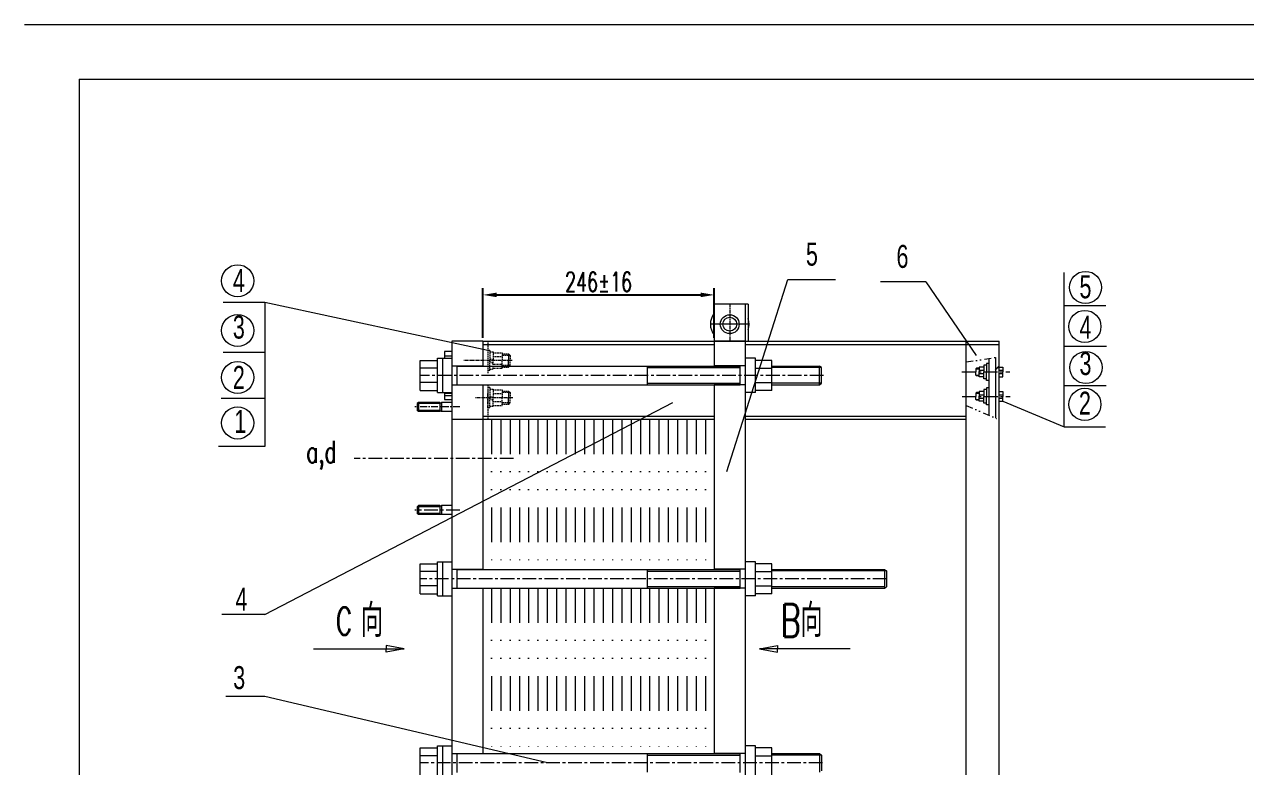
# Model space of a CAD drawing. Header units: millimetres. Extents: x 3251 to 3845, y 1091 to 1511.
# Drawn here: x 3250.9 to 3474.1, y 1375.2 to 1510.8 of the extents above; entities that cross this region are included whole.
import ezdxf

# ---------------------------------------------------------------- set-up
doc = ezdxf.new("R2010")
doc.units = ezdxf.units.MM
for name, pattern in [('CENTERX2', [4, 2.5, -0.5, 0.5, -0.5]), ('DIVIDE', [31.75, 12.7, -6.35, 0, -6.35, 0, -6.35]), ('HIDDEN', [0.375, 0.25, -0.125])]:
    doc.linetypes.add(name, pattern=pattern)
for name, color, linetype, lineweight, true_color in [('1', 1, 'Continuous', 18, 0xff0000), ('2', 2, 'Continuous', 18, 0xffff00), ('3', 3, 'CENTERX2', 18, 0x00ff00), ('4', 4, 'DIVIDE', 18, 0x00ffff), ('5', 6, 'HIDDEN', 18, 0xff00ff)]:
    doc.layers.add(name, color=color, linetype=linetype, lineweight=lineweight, true_color=true_color)
doc.styles.add('HZ', font='txt.shx', dxfattribs={"width": 0.67, "bigfont": 'hztxt.shx'})
doc.styles.get("Standard").update_dxf_attribs({"font": 'arial.ttf'})
doc.styles.add('STYLE1', font='txt.shx', dxfattribs={"width": 0.67, "bigfont": 'hztxt.shx'})

msp = doc.modelspace()

# ---------------------------------------------------------------- hatches: boundary and pattern name
at = {"ltscale": 0.25}
h = msp.add_hatch(dxfattribs=at)
h.set_pattern_fill('ANSI31', color=256, scale=8.4, style=0)
h.set_pattern_definition([(45, (3128.39, 657.376), (-18.8585, 18.8585), [])])
h.paths.add_polyline_path([(3429.03228, 1450.03546), (3428.40189, 1449.94043), (3428.40189, 1447.2915), (3429.03228, 1447.2915)], flags=0)
h.paths.add_polyline_path([(3429.03228, 1447.2915), (3428.40189, 1447.2915), (3428.40189, 1442.82312), (3429.03228, 1442.82312)], flags=0)
h.paths.add_polyline_path([(3429.03228, 1442.3133), (3428.40189, 1441.75426), (3428.40189, 1438.85452), (3429.03228, 1438.58235)], flags=0)

# ---------------------------------------------------------------- linework, layer by layer
for p, q in [((3334.72107, 1453.52326), (3334.72107, 1462.62903)), ((3376.98973, 1453.52326), (3376.98973, 1462.62903)), ((3337.22107, 1461.37903), (3374.48973, 1461.37903))]:
    msp.add_line(p, q)
at = {"lineweight": 0}
for p, q in [((3326.83336, 1441.51721), (3322.72954, 1441.51721)), ((3326.83336, 1440.27233), (3322.72954, 1440.27233)), ((3326.83336, 1422.65898), (3322.72954, 1422.65898)), ((3326.83336, 1421.4141), (3322.72954, 1421.4141))]:
    msp.add_line(p, q, dxfattribs=at)
for points in [[(3337.22107, 1461.7957), (3337.22107, 1460.96236), (3334.72107, 1461.37903)], [(3374.48973, 1461.7957), (3374.48973, 1460.96236), (3376.98973, 1461.37903)]]:
    msp.add_solid(points)
at = {"layer": '1'}
for p, q in [((3260.94153, 1500.8201), (3260.94153, 1100.8201)), ((3260.94153, 1500.8201), (3819.94153, 1500.8201)), ((3323.27719, 1449.40224), (3326.4149, 1449.40224)), ((3323.27719, 1449.40224), (3326.4149, 1449.40224)), ((3323.27719, 1443.92027), (3323.27719, 1449.40224)), ((3326.4149, 1449.78031), (3329.05107, 1449.78031)), ((3326.4149, 1443.54221), (3326.4149, 1449.78031)), ((3327.40946, 1443.54221), (3327.40946, 1449.78031)), ((3329.05107, 1448.40981), (3334.72107, 1448.40981)), ((3329.99624, 1444.9127), (3329.99624, 1448.40981)), ((3329.99624, 1448.36256), (3381.71457, 1448.36256)), ((3364.81746, 1444.95996), (3364.81746, 1448.36256)), ((3382.65973, 1448.40981), (3376.98973, 1448.40981)), ((3381.71457, 1444.9127), (3381.71457, 1448.40981)), ((3384.55007, 1449.78031), (3382.65973, 1449.78031)), ((3384.55007, 1443.54221), (3384.55007, 1449.78031)), ((3387.52734, 1449.40224), (3384.55007, 1449.40224)), ((3387.52734, 1443.92027), (3387.52734, 1449.40224)), ((3387.52734, 1448.36256), (3396.2531, 1448.36256)), ((3396.5933, 1448.11108), (3396.2531, 1448.36256)), ((3326.4149, 1447.98449), (3323.27719, 1447.98449)), ((3384.55007, 1447.98449), (3387.52734, 1447.98449)), ((3326.4149, 1445.33802), (3323.27719, 1445.33802)), ((3323.27719, 1443.92027), (3326.4149, 1443.92027)), ((3329.05107, 1444.9127), (3334.72107, 1444.9127)), ((3329.99624, 1444.95996), (3381.71457, 1444.95996)), ((3382.65973, 1444.9127), (3376.98973, 1444.9127)), ((3384.55007, 1445.33802), (3387.52734, 1445.33802)), ((3387.52734, 1443.92027), (3384.55007, 1443.92027)), ((3387.52734, 1444.95996), (3396.2531, 1444.95996)), ((3327.63332, 1443.54221), (3329.05107, 1443.54221)), ((3327.6927, 1442.97631), (3329.05107, 1442.97631)), ((3327.6927, 1442.27582), (3329.05107, 1442.27582)), ((3384.55007, 1443.54221), (3382.65973, 1443.54221)), ((3326.4149, 1406.36759), (3326.4149, 1412.60569)), ((3327.40946, 1406.36759), (3327.40946, 1412.60569)), ((3384.55007, 1412.60569), (3382.65973, 1412.60569)), ((3384.55007, 1406.36759), (3384.55007, 1412.60569)), ((3323.27719, 1412.22762), (3326.4149, 1412.22762)), ((3323.27719, 1412.22762), (3326.4149, 1412.22762)), ((3323.27719, 1406.74565), (3323.27719, 1412.22762)), ((3326.4149, 1410.80987), (3323.27719, 1410.80987)), ((3329.05107, 1411.23519), (3334.72107, 1411.23519)), ((3329.99624, 1407.73808), (3329.99624, 1411.23519)), ((3329.99624, 1411.18794), (3381.71457, 1411.18794)), ((3364.81746, 1407.78534), (3364.81746, 1411.18794)), ((3382.65973, 1411.23519), (3376.98973, 1411.23519)), ((3381.71457, 1407.73808), (3381.71457, 1411.23519)), ((3387.52734, 1412.22762), (3384.55007, 1412.22762)), ((3384.55007, 1410.80987), (3387.52734, 1410.80987)), ((3387.52734, 1406.74565), (3387.52734, 1412.22762)), ((3387.52734, 1411.18794), (3408.12135, 1411.18794)), ((3326.4149, 1408.1634), (3323.27719, 1408.1634)), ((3384.55007, 1408.1634), (3387.52734, 1408.1634)), ((3323.27719, 1406.74565), (3326.4149, 1406.74565)), ((3329.05107, 1407.73808), (3334.72107, 1407.73808)), ((3329.99624, 1407.78534), (3381.71457, 1407.78534)), ((3382.65973, 1407.73808), (3376.98973, 1407.73808)), ((3384.55007, 1406.36759), (3382.65973, 1406.36759)), ((3387.52734, 1406.74565), (3384.55007, 1406.74565)), ((3387.52734, 1407.78534), (3408.12135, 1407.78534)), ((3320.30111, 1396.66589), (3317.02611, 1397.28489)), ((3317.02611, 1397.28489), (3317.02611, 1396.66589)), ((3385.28569, 1396.66589), (3388.56069, 1397.28489)), ((3388.56069, 1397.28489), (3388.56069, 1396.66589)), ((3303.78961, 1396.66589), (3320.30111, 1396.66589)), ((3317.02611, 1396.04689), (3317.02611, 1396.66589)), ((3320.30111, 1396.66589), (3317.02611, 1396.04689)), ((3385.28569, 1396.66589), (3388.56069, 1396.04689)), ((3401.79719, 1396.66589), (3385.28569, 1396.66589)), ((3388.56069, 1396.04689), (3388.56069, 1396.66589)), ((3323.27719, 1373.07299), (3323.27719, 1378.55496)), ((3323.27719, 1378.55496), (3326.4149, 1378.55496)), ((3323.27719, 1378.55496), (3326.4149, 1378.55496)), ((3326.4149, 1377.13721), (3323.27719, 1377.13721)), ((3326.4149, 1372.69493), (3326.4149, 1378.93303)), ((3327.40946, 1372.69493), (3327.40946, 1378.93303)), ((3329.05107, 1377.56253), (3334.72107, 1377.56253)), ((3329.05107, 1377.51528), (3381.71457, 1377.51528)), ((3329.99624, 1374.06542), (3329.99624, 1377.56253)), ((3364.81746, 1374.11268), (3364.81746, 1377.51528)), ((3382.65973, 1377.56253), (3376.98973, 1377.56253)), ((3381.71457, 1374.06542), (3381.71457, 1377.56253)), ((3384.55007, 1378.93303), (3382.65973, 1378.93303)), ((3384.55007, 1372.69493), (3384.55007, 1378.93303)), ((3387.52734, 1378.55496), (3384.55007, 1378.55496)), ((3384.55007, 1377.13721), (3387.52734, 1377.13721)), ((3387.52734, 1373.07299), (3387.52734, 1378.55496)), ((3387.52734, 1377.51528), (3396.2531, 1377.51528))]:
    msp.add_line(p, q, dxfattribs=at)
at = {"layer": '1', "ltscale": 0.25}
for p, q in [((3376.98973, 1459.70226), (3376.98973, 1452.89826)), ((3383.18557, 1459.70226), (3376.98973, 1459.70226)), ((3382.65973, 1459.70226), (3382.65973, 1452.89826)), ((3383.18557, 1459.70226), (3383.18557, 1452.89826)), ((3334.72107, 1452.89826), (3329.05107, 1452.89826)), ((3329.05107, 1452.89826), (3329.05107, 1425.34206)), ((3334.72107, 1452.89826), (3429.03228, 1452.89826)), ((3334.72107, 1452.89826), (3334.72107, 1448.36256)), ((3382.65973, 1452.89826), (3376.98973, 1452.89826)), ((3376.98973, 1452.89826), (3376.98973, 1448.36256)), ((3382.65973, 1452.89826), (3382.65973, 1311.17346)), ((3423.02208, 1325.09646), (3423.02208, 1452.89826)), ((3429.03228, 1308.65346), (3429.03228, 1452.89826)), ((3329.05107, 1451.04265), (3327.6927, 1451.04265)), ((3327.6927, 1451.04265), (3327.6927, 1449.78031)), ((3329.05107, 1451.04265), (3329.05107, 1447.72306)), ((3334.72107, 1452.33126), (3376.98973, 1452.33126)), ((3382.65973, 1452.33126), (3429.03228, 1452.33126)), ((3327.6927, 1450.21275), (3329.05107, 1450.21275)), ((3329.05107, 1449.78031), (3329.05107, 1443.54221)), ((3382.65973, 1449.78031), (3382.65973, 1443.54221)), ((3396.2531, 1444.95996), (3396.2531, 1448.36256)), ((3426.27921, 1448.17854), (3425.39721, 1448.17854)), ((3425.39721, 1448.17854), (3425.39721, 1447.2915)), ((3426.73995, 1448.53974), (3426.27921, 1448.53974)), ((3426.27921, 1448.53974), (3426.27921, 1447.2915)), ((3427.17927, 1448.86272), (3426.73995, 1448.86272)), ((3426.73995, 1448.86272), (3426.73995, 1447.2915)), ((3427.17927, 1449.75613), (3427.17927, 1439.38237)), ((3428.40189, 1449.94043), (3428.40189, 1438.85452)), ((3429.03228, 1448.17854), (3429.69465, 1448.17854)), ((3429.69465, 1448.17854), (3429.69465, 1447.2915)), ((3396.5933, 1445.21143), (3396.5933, 1448.11108)), ((3424.78401, 1447.8669), (3424.89968, 1448.0013)), ((3424.78401, 1447.8669), (3424.78401, 1447.2915)), ((3424.78401, 1446.7161), (3424.78401, 1447.2915)), ((3424.78401, 1446.7161), (3424.89968, 1446.5817)), ((3425.39721, 1448.0013), (3424.89968, 1448.0013)), ((3425.39721, 1446.5817), (3424.89968, 1446.5817)), ((3425.39721, 1447.60062), (3426.27921, 1447.60062)), ((3425.39721, 1446.40446), (3425.39721, 1447.2915)), ((3425.39721, 1446.98238), (3426.27921, 1446.98238)), ((3426.27921, 1446.40446), (3425.39721, 1446.40446)), ((3426.27921, 1446.04326), (3426.27921, 1447.2915)), ((3426.73995, 1446.04326), (3426.27921, 1446.04326)), ((3426.73995, 1445.72028), (3426.73995, 1447.2915)), ((3429.03228, 1447.5981), (3429.69465, 1447.5981)), ((3429.03228, 1446.9849), (3429.69465, 1446.9849)), ((3429.03228, 1446.40446), (3429.69465, 1446.40446)), ((3429.69465, 1446.40446), (3429.69465, 1447.2915)), ((3334.72107, 1444.95996), (3334.72107, 1438.60986)), ((3334.72107, 1444.95996), (3334.72107, 1411.18794)), ((3376.98973, 1444.95996), (3376.98973, 1424.31492)), ((3396.2531, 1444.95996), (3396.5933, 1445.21143)), ((3425.39721, 1443.71016), (3425.39721, 1442.82312)), ((3426.27921, 1443.71016), (3425.39721, 1443.71016)), ((3426.27921, 1444.07136), (3426.27921, 1442.82312)), ((3426.73995, 1444.07136), (3426.27921, 1444.07136)), ((3427.17927, 1445.72028), (3426.73995, 1445.72028)), ((3426.73995, 1444.39434), (3426.73995, 1442.82312)), ((3427.17927, 1444.39434), (3426.73995, 1444.39434)), ((3429.03228, 1443.71016), (3429.69465, 1443.71016)), ((3429.69465, 1443.71016), (3429.69465, 1442.82312)), ((3326.4149, 1443.54221), (3327.71033, 1443.54221)), ((3327.6927, 1443.54221), (3327.6927, 1442.27582)), ((3327.6927, 1443.40875), (3329.05107, 1443.40875)), ((3424.78401, 1443.39852), (3424.89968, 1443.53292)), ((3424.78401, 1443.39852), (3424.78401, 1442.82312)), ((3424.78401, 1442.24772), (3424.78401, 1442.82312)), ((3424.78401, 1442.24772), (3424.89968, 1442.11332)), ((3425.39721, 1443.53292), (3424.89968, 1443.53292)), ((3425.39721, 1442.11332), (3424.89968, 1442.11332)), ((3425.39721, 1443.13224), (3426.27921, 1443.13224)), ((3425.39721, 1441.93608), (3425.39721, 1442.82312)), ((3425.39721, 1442.514), (3426.27921, 1442.514)), ((3426.27921, 1441.93608), (3425.39721, 1441.93608)), ((3426.27921, 1441.57488), (3426.27921, 1442.82312)), ((3426.73995, 1441.57488), (3426.27921, 1441.57488)), ((3426.73995, 1441.2519), (3426.73995, 1442.82312)), ((3429.03228, 1443.12972), (3429.69465, 1443.12972)), ((3429.03228, 1442.51652), (3429.69465, 1442.51652)), ((3429.03228, 1441.93608), (3429.69465, 1441.93608)), ((3429.69465, 1441.93608), (3429.69465, 1442.82312)), ((3427.17927, 1441.2519), (3426.73995, 1441.2519)), ((3376.98973, 1438.60986), (3329.05107, 1438.60986)), ((3376.98973, 1439.17686), (3334.72107, 1439.17686)), ((3423.02208, 1439.17686), (3382.65973, 1439.17686)), ((3423.02208, 1438.60986), (3382.65973, 1438.60986)), ((3329.05107, 1425.34206), (3329.05107, 1325.32326)), ((3376.98973, 1425.34206), (3376.98973, 1411.18794)), ((3326.4149, 1412.60569), (3329.05107, 1412.60569)), ((3382.65973, 1412.60569), (3382.65973, 1406.36759)), ((3408.12135, 1411.18794), (3408.12135, 1407.78534)), ((3408.12135, 1411.18794), (3408.46155, 1410.93646)), ((3408.46155, 1410.93646), (3408.46155, 1408.03681)), ((3408.46155, 1410.93646), (3408.46155, 1408.03681)), ((3408.12135, 1407.78534), (3408.46155, 1408.03681)), ((3326.4149, 1406.36759), (3329.05107, 1406.36759)), ((3334.72107, 1407.78534), (3334.72107, 1377.51528)), ((3334.72107, 1407.78534), (3334.72107, 1403.00256)), ((3376.98973, 1407.78534), (3376.98973, 1377.51528)), ((3376.98973, 1407.78534), (3376.98973, 1403.00256)), ((3326.4149, 1378.93303), (3329.05107, 1378.93303)), ((3382.65973, 1378.93303), (3382.65973, 1372.69493)), ((3396.2531, 1377.51528), (3396.5933, 1377.2638)), ((3396.2531, 1377.51528), (3396.2531, 1374.11268)), ((3396.5933, 1377.2638), (3396.5933, 1374.36415))]:
    msp.add_line(p, q, dxfattribs=at)
at = {"layer": '1', "lineweight": 0}
for p, q in [((3322.93702, 1441.72469), (3322.72954, 1441.51721)), ((3322.72954, 1441.51721), (3322.72954, 1440.27233)), ((3322.93702, 1441.72469), (3322.93702, 1440.06485)), ((3326.83665, 1441.72469), (3322.93702, 1441.72469)), ((3326.83336, 1441.72469), (3326.83336, 1440.06485)), ((3329.05107, 1441.72469), (3327.14408, 1441.72469)), ((3327.14458, 1441.72469), (3327.14458, 1440.06485)), ((3322.93702, 1440.06485), (3322.72954, 1440.27233)), ((3326.83665, 1440.06485), (3322.93702, 1440.06485)), ((3326.83665, 1441.19477), (3326.83336, 1441.19477)), ((3326.83665, 1440.06485), (3326.83336, 1440.06485)), ((3326.83665, 1440.06485), (3326.83336, 1440.06485)), ((3329.05107, 1440.06485), (3327.14408, 1440.06485)), ((3322.93702, 1422.86646), (3322.72954, 1422.65898)), ((3322.72954, 1422.65898), (3322.72954, 1421.4141)), ((3322.93702, 1421.20662), (3322.72954, 1421.4141)), ((3322.93702, 1422.86646), (3322.93702, 1421.20662)), ((3326.83665, 1422.86646), (3322.93702, 1422.86646)), ((3326.83336, 1422.86646), (3326.83336, 1421.20662)), ((3326.83665, 1422.33654), (3326.83336, 1422.33654)), ((3329.05107, 1422.86646), (3327.14408, 1422.86646)), ((3327.14458, 1422.86646), (3327.14458, 1421.20662)), ((3326.83665, 1421.20662), (3322.93702, 1421.20662)), ((3326.83665, 1421.20662), (3326.83336, 1421.20662)), ((3326.83665, 1421.20662), (3326.83336, 1421.20662)), ((3329.05107, 1421.20662), (3327.14408, 1421.20662))]:
    msp.add_line(p, q, dxfattribs=at)
at = {"layer": '1', "ltscale": 0.25}
for radius in [1.7241, 1.26276]:
    msp.add_circle((3379.82473, 1456.01676), radius, dxfattribs=at)
for centre, start, end in [((3379.40305, 1456.01676), 140.7028807, 219.2971193), ((3380.24641, 1456.01676), 340.4742855, 19.5257145)]:
    msp.add_arc(centre, 3.1185, start, end, dxfattribs=at)
at = {"layer": '1', "lineweight": 0}
for centre, start, end in [((3326.99036, 1441.8391), 216.6590614, 323.3409386), ((3326.99036, 1439.95045), 36.6590614, 143.3409386), ((3326.99036, 1422.98087), 216.6590614, 323.3409386), ((3326.99036, 1421.09222), 36.6590614, 143.3409386)]:
    msp.add_arc(centre, 0.19162, start, end, dxfattribs=at)
at = {"layer": '2'}
for p, q in [((3250.94153, 1510.8201), (3844.94153, 1510.8201)), ((3364.81746, 1448.07901), (3381.71457, 1448.07901)), ((3364.81746, 1445.24351), (3381.71457, 1445.24351)), ((3364.81746, 1410.90439), (3381.71457, 1410.90439)), ((3364.81746, 1408.06889), (3381.71457, 1408.06889)), ((3364.81746, 1377.23173), (3381.71457, 1377.23173))]:
    msp.add_line(p, q, dxfattribs=at)
at = {"layer": '2', "ltscale": 0.5}
for p, q in [((3379.26986, 1429.06392), (3390.43724, 1464.18726)), ((3390.43724, 1464.18726), (3399.12284, 1464.18726)), ((3440.95904, 1446.98741), (3440.95904, 1465.4943)), ((3415.66664, 1463.77398), (3407.39474, 1463.77398)), ((3415.66664, 1463.77398), (3424.82181, 1450.32222)), ((3294.8843, 1459.97424), (3287.2676, 1459.97424)), ((3294.8843, 1459.97424), (3294.8843, 1450.84386)), ((3335.62827, 1451.22515), (3294.8843, 1459.97424)), ((3440.95904, 1459.46436), (3448.56777, 1459.46436)), ((3440.95904, 1437.23081), (3440.95904, 1458.0477)), ((3294.8843, 1450.84386), (3287.25752, 1450.84386)), ((3294.8843, 1450.84386), (3294.8843, 1442.44554)), ((3440.95904, 1452.01776), (3448.69209, 1452.01776)), ((3440.95904, 1444.83827), (3440.95904, 1450.54104)), ((3440.95904, 1444.83827), (3448.59003, 1444.83827)), ((3294.8843, 1442.44554), (3286.91943, 1442.44554)), ((3294.8843, 1442.44554), (3294.8843, 1433.6499)), ((3294.8843, 1402.93572), (3369.43531, 1441.71936)), ((3429.69465, 1441.93608), (3440.95904, 1437.23081)), ((3440.95904, 1437.23081), (3448.47579, 1437.23081)), ((3294.8843, 1433.6499), (3286.40283, 1433.6499)), ((3294.8843, 1402.93572), (3287.0261, 1402.93572)), ((3294.8843, 1387.95852), (3287.76783, 1387.95852)), ((3346.51491, 1375.81398), (3294.8843, 1387.95852))]:
    msp.add_line(p, q, dxfattribs=at)
at = {"layer": '2', "ltscale": 0.25}
for p, q in [((3383.36491, 1456.01676), (3376.28455, 1456.01676)), ((3339.59007, 1448.36256), (3339.67578, 1448.44464)), ((3396.5933, 1448.11108), (3387.52734, 1448.11108)), ((3424.78401, 1447.8669), (3425.39721, 1447.8669)), ((3424.78401, 1446.7161), (3425.39721, 1446.7161)), ((3396.5933, 1445.21143), (3387.52734, 1445.21143)), ((3424.78401, 1443.39852), (3425.39721, 1443.39852)), ((3424.78401, 1442.24772), (3425.39721, 1442.24772)), ((3408.46155, 1410.93646), (3387.52734, 1410.93646)), ((3408.12135, 1408.03681), (3387.52734, 1408.03681)), ((3396.5933, 1377.2638), (3387.52734, 1377.2638))]:
    msp.add_line(p, q, dxfattribs=at)
at = {"layer": '2', "ltscale": 0.5}
for centre in [(3289.90814, 1463.95836), (3444.82305, 1462.74498), (3289.90814, 1454.87502), (3444.71427, 1455.61044), (3444.91083, 1448.09496), (3289.90814, 1446.29442), (3444.71427, 1441.36361), (3289.90814, 1437.96414)]:
    msp.add_circle(centre, 2.9337, dxfattribs=at)
at = {"layer": '3', "ltscale": 0.25}
for p, q in [((3379.82473, 1459.70226), (3379.82473, 1452.89826)), ((3340.03924, 1449.38286), (3331.20933, 1449.38286)), ((3340.21564, 1442.57886), (3333.32944, 1442.57886))]:
    msp.add_line(p, q, dxfattribs=at)
at = {"layer": '3'}
for p, q in [((3396.94641, 1446.66126), (3323.27719, 1446.66126)), ((3422.26149, 1447.2915), (3430.97733, 1447.2915)), ((3422.28165, 1442.82312), (3431.05965, 1442.82312)), ((3340.28445, 1431.46566), (3311.22107, 1431.46566)), ((3408.46155, 1409.48664), (3323.27719, 1409.48664)), ((3396.79017, 1375.81398), (3323.27719, 1375.81398))]:
    msp.add_line(p, q, dxfattribs=at)
at = {"layer": '3', "lineweight": 0, "ltscale": 0.5}
msp.add_line((3330.5107, 1440.89477), (3322.25469, 1440.89477), dxfattribs=at)
at = {"layer": '3', "lineweight": 0}
msp.add_line((3330.5107, 1422.03654), (3322.25469, 1422.03654), dxfattribs=at)
at = {"layer": '4', "ltscale": 0.1}
for p, q in [((3423.02208, 1449.12947), (3429.03228, 1450.03546)), ((3423.02208, 1441.17717), (3429.03228, 1438.58235))]:
    msp.add_line(p, q, dxfattribs=at)
at = {"layer": '4', "ltscale": 0.5}
for p, q in [((3336.27273, 1438.60986), (3336.27273, 1411.18794)), ((3337.97373, 1438.60986), (3337.97373, 1411.18794)), ((3339.67473, 1438.60986), (3339.67473, 1411.18794)), ((3341.37573, 1438.60986), (3341.37573, 1411.18794)), ((3343.07673, 1438.60986), (3343.07673, 1411.18794)), ((3344.77773, 1438.60986), (3344.77773, 1411.18794)), ((3346.47873, 1438.60986), (3346.47873, 1411.18794)), ((3348.17973, 1438.60986), (3348.17973, 1411.18794)), ((3349.88073, 1438.60986), (3349.88073, 1411.18794)), ((3351.58173, 1438.60986), (3351.58173, 1411.18794)), ((3353.28273, 1438.60986), (3353.28273, 1411.18794)), ((3354.98373, 1438.60986), (3354.98373, 1411.18794)), ((3356.68473, 1438.60986), (3356.68473, 1411.18794)), ((3358.38573, 1438.60986), (3358.38573, 1411.18794)), ((3360.08673, 1438.60986), (3360.08673, 1411.18794)), ((3361.78773, 1438.60986), (3361.78773, 1411.18794)), ((3363.48873, 1438.60986), (3363.48873, 1411.18794)), ((3365.18973, 1438.60986), (3365.18973, 1411.18794)), ((3366.89073, 1438.60986), (3366.89073, 1411.18794)), ((3368.59173, 1438.60986), (3368.59173, 1411.18794)), ((3370.29273, 1438.60986), (3370.29273, 1411.18794)), ((3371.99373, 1438.60986), (3371.99373, 1411.18794)), ((3373.69473, 1438.60986), (3373.69473, 1411.18794)), ((3375.39573, 1438.60986), (3375.39573, 1411.18794)), ((3336.27273, 1407.78534), (3336.27273, 1377.51528)), ((3337.97373, 1407.78534), (3337.97373, 1377.51528)), ((3339.67473, 1407.78534), (3339.67473, 1377.51528)), ((3341.37573, 1407.78534), (3341.37573, 1377.51528)), ((3343.07673, 1407.78534), (3343.07673, 1377.51528)), ((3344.77773, 1407.78534), (3344.77773, 1377.51528)), ((3346.47873, 1407.78534), (3346.47873, 1377.51528)), ((3348.17973, 1407.78534), (3348.17973, 1377.51528)), ((3349.88073, 1407.78534), (3349.88073, 1377.51528)), ((3351.58173, 1407.78534), (3351.58173, 1377.51528)), ((3353.28273, 1407.78534), (3353.28273, 1377.51528)), ((3354.98373, 1407.78534), (3354.98373, 1377.51528)), ((3356.68473, 1407.78534), (3356.68473, 1377.51528)), ((3358.38573, 1407.78534), (3358.38573, 1377.51528)), ((3360.08673, 1407.78534), (3360.08673, 1377.51528)), ((3361.78773, 1407.78534), (3361.78773, 1377.51528)), ((3363.48873, 1407.78534), (3363.48873, 1377.51528)), ((3365.18973, 1407.78534), (3365.18973, 1377.51528)), ((3366.89073, 1407.78534), (3366.89073, 1377.51528)), ((3368.59173, 1407.78534), (3368.59173, 1377.51528)), ((3370.29273, 1407.78534), (3370.29273, 1377.51528)), ((3371.99373, 1407.78534), (3371.99373, 1377.51528)), ((3373.69473, 1407.78534), (3373.69473, 1377.51528)), ((3375.39573, 1407.78534), (3375.39573, 1377.51528))]:
    msp.add_line(p, q, dxfattribs=at)
at = {"layer": '5'}
for p, q in [((3335.62827, 1452.89826), (3335.62827, 1447.05878)), ((3335.98474, 1451.22515), (3335.62827, 1451.22515)), ((3335.98474, 1451.22515), (3335.98474, 1449.38286)), ((3335.98474, 1450.95348), (3336.60375, 1450.95348)), ((3336.60375, 1450.95348), (3336.60375, 1449.38286)), ((3336.60375, 1450.80102), (3338.2182, 1450.80102)), ((3338.2182, 1450.80102), (3338.2182, 1449.38286)), ((3338.2182, 1450.58792), (3339.39714, 1450.58792)), ((3339.39714, 1450.58792), (3339.67578, 1450.32107)), ((3339.39714, 1450.58792), (3339.39714, 1449.38286)), ((3339.39714, 1450.40316), (3339.39714, 1449.38286)), ((3339.59007, 1450.40316), (3339.67578, 1450.32107)), ((3336.60375, 1449.38286), (3335.98474, 1449.70929)), ((3335.98474, 1447.54057), (3335.98474, 1449.38286)), ((3335.98474, 1449.20373), (3336.60375, 1448.89267)), ((3336.60375, 1450.1454), (3338.2182, 1450.1454)), ((3336.60375, 1447.81223), (3336.60375, 1449.38286)), ((3339.67578, 1450.32107), (3338.2182, 1450.32107)), ((3339.67578, 1450.32107), (3338.2182, 1450.32107)), ((3338.2182, 1447.96469), (3338.2182, 1449.38286)), ((3339.67578, 1448.44464), (3338.2182, 1448.44464)), ((3338.2182, 1448.17779), (3339.39714, 1448.17779)), ((3339.39714, 1448.17779), (3339.39714, 1449.38286)), ((3339.39714, 1448.36256), (3339.39714, 1449.38286)), ((3339.39714, 1448.17779), (3339.67578, 1448.44464)), ((3339.67578, 1450.32107), (3339.67578, 1449.38286)), ((3339.67578, 1450.32107), (3339.67578, 1449.38286)), ((3339.67578, 1448.44464), (3339.67578, 1449.38286)), ((3339.67578, 1448.44464), (3339.67578, 1449.38286)), ((3335.98474, 1447.54057), (3335.62827, 1447.54057)), ((3335.62827, 1444.95996), (3335.62827, 1438.60986)), ((3335.98474, 1444.42115), (3335.62827, 1444.42115)), ((3335.98474, 1444.42115), (3335.98474, 1442.57886)), ((3335.98474, 1444.14948), (3336.60375, 1444.14948)), ((3336.60375, 1443.99702), (3338.2182, 1443.99702)), ((3338.2182, 1443.99702), (3338.2182, 1442.57886)), ((3338.2182, 1443.78392), (3339.39714, 1443.78392)), ((3339.39714, 1443.78392), (3339.67578, 1443.51707)), ((3339.39714, 1443.78392), (3339.39714, 1442.57886)), ((3335.98474, 1440.73657), (3335.98474, 1442.57886)), ((3335.98474, 1442.39973), (3336.60375, 1442.08867)), ((3336.60375, 1443.3414), (3338.2182, 1443.3414)), ((3336.60375, 1441.00823), (3336.60375, 1442.57886)), ((3336.60375, 1441.90416), (3338.2182, 1441.90416)), ((3339.67578, 1443.51707), (3338.2182, 1443.51707)), ((3339.67578, 1443.51707), (3338.2182, 1443.51707)), ((3338.2182, 1441.16069), (3338.2182, 1442.57886)), ((3339.67578, 1441.64064), (3338.2182, 1441.64064)), ((3339.67578, 1441.64064), (3338.2182, 1441.64064)), ((3339.39714, 1443.59916), (3339.39714, 1442.57886)), ((3339.39714, 1441.37379), (3339.39714, 1442.57886)), ((3339.39714, 1441.55856), (3339.39714, 1442.57886)), ((3339.39714, 1441.37379), (3339.67578, 1441.64064)), ((3339.59007, 1443.59916), (3339.67578, 1443.51707)), ((3339.59007, 1441.55856), (3339.67578, 1441.64064)), ((3339.67578, 1443.51707), (3339.67578, 1442.57886)), ((3339.67578, 1443.51707), (3339.67578, 1442.57886)), ((3339.67578, 1441.64064), (3339.67578, 1442.57886)), ((3339.67578, 1441.64064), (3339.67578, 1442.57886)), ((3335.98474, 1440.73657), (3335.62827, 1440.73657)), ((3335.98474, 1441.00823), (3336.60375, 1441.00823)), ((3336.60375, 1441.16069), (3338.2182, 1441.16069)), ((3338.2182, 1441.37379), (3339.39714, 1441.37379))]:
    msp.add_line(p, q, dxfattribs=at)
at = {"layer": '5', "ltscale": 0.25}
for p, q in [((3336.60375, 1448.70816), (3338.2182, 1448.70816)), ((3335.98474, 1447.81223), (3336.60375, 1447.81223)), ((3336.60375, 1447.96469), (3338.2182, 1447.96469)), ((3336.60375, 1444.14948), (3336.60375, 1442.57886)), ((3336.60375, 1442.57886), (3335.98474, 1442.90529))]:
    msp.add_line(p, q, dxfattribs=at)
at = {"layer": '5', "linetype": 'HIDDEN', "ltscale": 0.25}
for p, q in [((3335.62827, 1444.42115), (3335.62827, 1441.60581)), ((3335.62827, 1440.73657), (3335.62827, 1443.5519))]:
    msp.add_line(p, q, dxfattribs=at)

# ---------------------------------------------------------------- texts
at = {"insert": (3355.8554, 1463.75403), "char_height": 3.5, "attachment_point": 5, "style": 'HZ'}
msp.add_mtext('246%%P16', dxfattribs=at)
at = {"layer": '2', "ltscale": 0.5, "char_height": 4.2, "width": 4.02, "attachment_point": 7}
for s, insert in [('\\T1;{\\W0.67;5}', (3393.746, 1466.66652)), ('\\T1;{\\W0.67;6}', (3410.2898, 1466.25324)), ('\\T1;{\\W0.67;4}', (3289.02698, 1461.91044)), ('\\T1;{\\W0.67;5}', (3443.72811, 1460.69244)), ('\\T1;{\\W0.67;3}', (3289.02698, 1453.32984)), ('\\T1;{\\W0.67;4}', (3443.73105, 1453.37015)), ('\\T1;{\\W0.67;3}', (3443.73105, 1446.67073)), ('\\T1;{\\W0.67;2}', (3289.02698, 1444.194)), ('\\T1;{\\W0.67;2}', (3443.62899, 1439.49123)), ('\\T1;{\\W0.67;1}', (3289.29578, 1436.1384)), ('\\T1;{\\W0.67;4}', (3289.50746, 1403.67534)), ('\\T1;{\\W0.67;3}', (3289.09418, 1389.25506))]:
    msp.add_mtext(s, dxfattribs=dict(at, insert=insert))
at = {"layer": '2', "attachment_point": 7}
for s, insert, char_height, width, style in [('\\T1;a,d', (3302.44981, 1429.47687), 4, 15.6014286, 'STYLE1'), ('\\T1;C', (3307.84499, 1399.21177), 5, 5.025, 'HZ'), ('\\T1;向', (3312.42776, 1398.85467), 6, 6.03, 'HZ'), ('\\T1;B向', (3389.13904, 1398.85467), 6, 12.06, 'HZ')]:
    msp.add_mtext(s, dxfattribs=dict(at, insert=insert, char_height=char_height, width=width, style=style))

doc.saveas('drawing.dxf')
